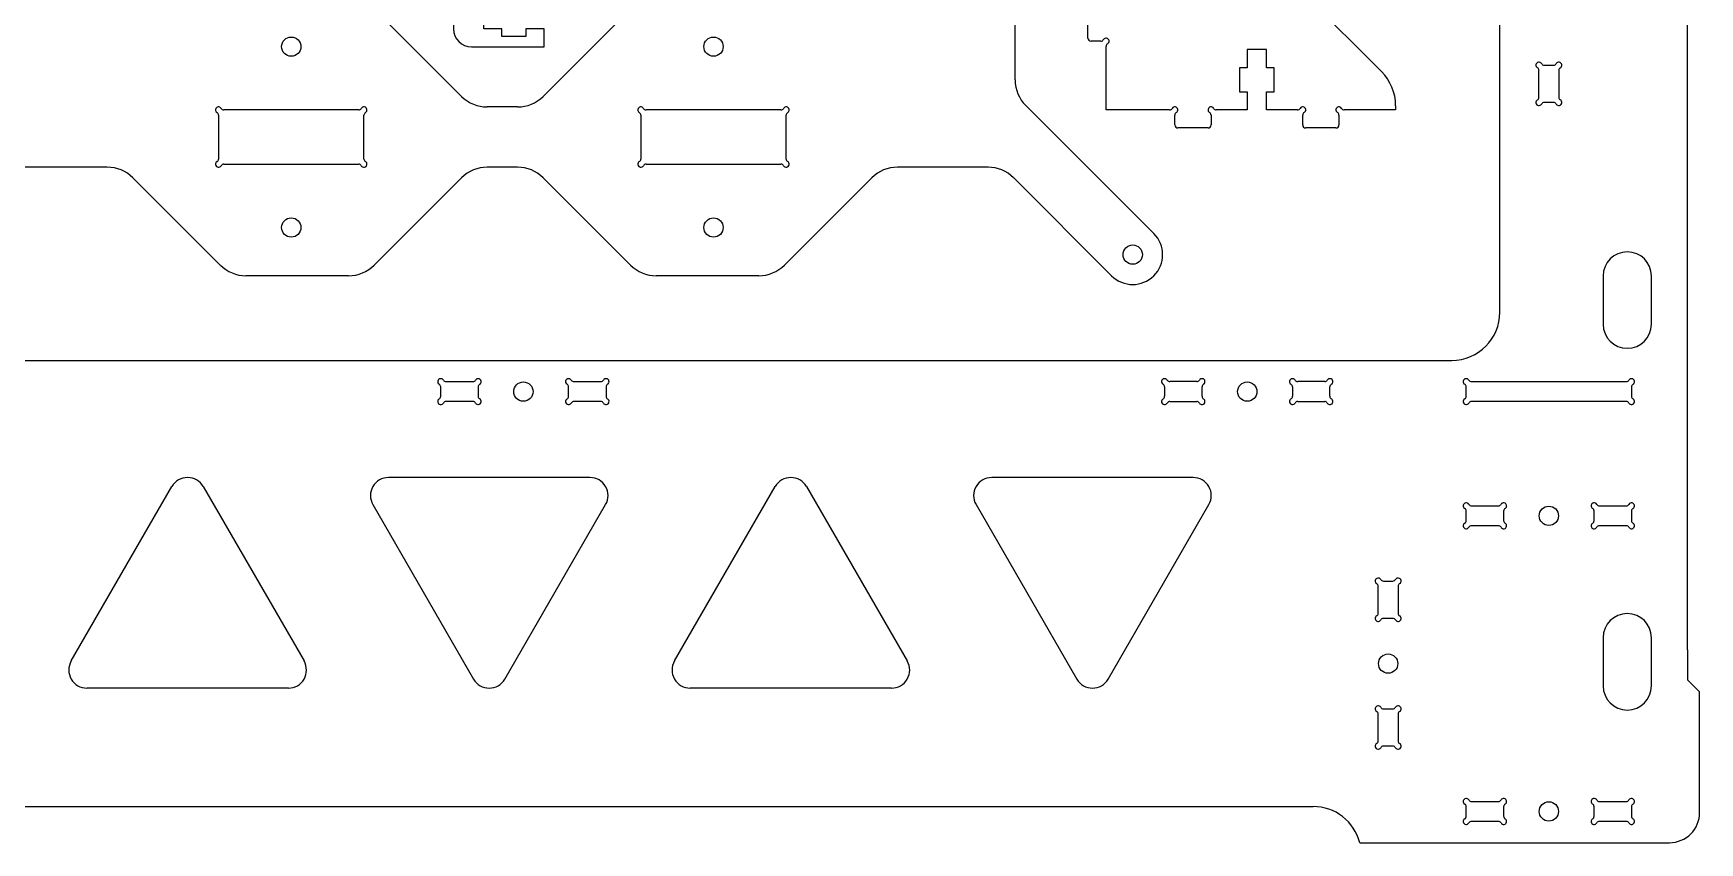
# Model space of a CAD drawing. Extents: x 0 to 1037, y 100 to 759.
# Drawn here: x 761.3 to 1037.5, y 359.3 to 493.6 of the extents above; entities that cross this region are included whole.
import ezdxf

# ---------------------------------------------------------------- set-up
doc = ezdxf.new("R2010")
doc.units = 0
doc.header["$MEASUREMENT"] = 0
doc.layers.add('WHITE', color=7, linetype='Continuous')

# ---------------------------------------------------------------- blocks, each defined once
blk = doc.blocks.new('A$C8085')
at = {"layer": 'WHITE', "linetype": 'Continuous'}
for p, q in [((15.008746, 39.200012), (3, 39.200012)), ((15.008746, 36.200012), (15.008746, 39.200012)), ((0, 36.200012), (0, 3)), ((5.008746, 33), (5.008746, 36.200012)), ((5.008746, 36.200012), (8.008746, 36.200012)), ((8.008746, 36.200012), (8.008746, 37.475006)), ((8.008746, 37.475006), (12.008774, 37.475006)), ((12.008774, 37.475006), (12.008774, 36.200012)), ((12.008774, 36.200012), (15.008746, 36.200012)), ((8.008746, 33), (5.008746, 33)), ((8.008746, 31.725006), (8.008746, 33)), ((12.008774, 31.725006), (8.008746, 31.725006)), ((15.008746, 33), (12.008774, 33)), ((12.008774, 33), (12.008774, 31.725006)), ((15.008746, 27.100006), (15.008746, 33)), ((9.909727, 27.100006), (15.008746, 27.100006)), ((15.008746, 12.100006), (9.909727, 12.100006)), ((15.008746, 6.200012), (15.008746, 12.100006)), ((5.008746, 3), (5.008746, 6.200012)), ((5.008746, 6.200012), (8.008746, 6.200012)), ((8.008746, 6.200012), (8.008746, 7.475006)), ((8.008746, 7.475006), (12.008774, 7.475006)), ((12.008774, 7.475006), (12.008774, 6.200012)), ((12.008774, 6.200012), (15.008746, 6.200012)), ((8.008746, 3), (5.008746, 3)), ((8.008746, 1.725006), (8.008746, 3)), ((15.008746, 3), (12.008774, 3)), ((12.008774, 3), (12.008774, 1.725006)), ((15.008746, 0), (15.008746, 3)), ((3, 0), (15.008746, 0)), ((12.008774, 1.725006), (8.008746, 1.725006))]:
    blk.add_line(p, q, dxfattribs=at)
for centre, radius, start, end in [((3, 36.200012), 3, 90, 180), ((9.909727, 19.600006), 7.5, 90, 270), ((3, 3), 3, 180, 270)]:
    blk.add_arc(centre, radius, start, end, dxfattribs=at)
blk = doc.blocks.new('A$C7911')
at = {"layer": 'WHITE', "linetype": 'Continuous'}
for p, q in [((3.000052, 42.466076), (3.000052, 51.000052)), ((3.000052, 51.000052), (3.686344, 51.000052)), ((9.343197, 48.656908), (48.656907, 9.343197)), ((0.5, 41.600048), (2.134029, 41.600048)), ((0, 36.100051), (0, 41.100048)), ((2.134027, 35.600054), (0.5, 35.600051)), ((3.000052, 29.600058), (3.000055, 34.73403)), ((10.000052, 30.875053), (6.000024, 30.875053)), ((6.000024, 30.875053), (6.000024, 29.600058)), ((10.000052, 29.600058), (10.000052, 30.875053)), ((6.000024, 29.600058), (3.000052, 29.600058)), ((13.000052, 29.600058), (10.000052, 29.600058)), ((13.000052, 26.400047), (13.000052, 29.600058)), ((3.000052, 21.266077), (3.000052, 26.400047)), ((3.000052, 26.400047), (6.000024, 26.400047)), ((6.000024, 26.400047), (6.000024, 25.125053)), ((6.000024, 25.125053), (10.000052, 25.125053)), ((10.000052, 25.125053), (10.000052, 26.400047)), ((10.000052, 26.400047), (13.000052, 26.400047)), ((0, 14.900051), (0, 19.900049)), ((0.5, 20.400049), (2.134029, 20.400049)), ((2.134027, 14.400054), (0.5, 14.400051)), ((3.000052, 3.000052), (3.000055, 13.534031)), ((29.600058, 13.000052), (26.400047, 13.000052)), ((26.400047, 13.000052), (26.400047, 10.000052)), ((29.600058, 10.000052), (29.600058, 13.000052)), ((26.400047, 10.000052), (25.125053, 10.000052)), ((25.125053, 10.000052), (25.125053, 6.000024)), ((30.875053, 10.000052), (29.600058, 10.000052)), ((30.875053, 6.000024), (30.875053, 10.000052)), ((25.125053, 6.000024), (26.400047, 6.000024)), ((26.400047, 6.000024), (26.400047, 3.000052)), ((29.600058, 3.000052), (29.600058, 6.000024)), ((29.600058, 6.000024), (30.875053, 6.000024)), ((13.53403, 3.000052), (3.000052, 3.000052)), ((26.400047, 3.000052), (21.266076, 3.000055)), ((34.73403, 3.000052), (29.600058, 3.000052)), ((51.000053, 3.000052), (42.466077, 3.000055)), ((51.000053, 3.686344), (51.000053, 3.000052)), ((14.400058, 0.5), (14.400058, 2.134028)), ((19.900056, 0), (14.900058, 0)), ((20.400053, 2.134027), (20.400056, 0.5)), ((35.600059, 0.5), (35.600059, 2.134028)), ((41.100056, 0), (36.100059, 0)), ((41.600053, 2.134027), (41.600056, 0.5))]:
    blk.add_line(p, q, dxfattribs=at)
for centre, radius, start, end in [((3.686344, 43.000052), 8, 45.000013, 90.000002), ((0.5, 41.100048), 0.5, 90, 180), ((2.134029, 41.100048), 0.5, 30.000198, 90), ((3.000052, 41.600051), 0.5, 210.000198, 60), ((3.500052, 42.466076), 0.5, 180, 240), ((0.5, 36.100051), 0.5, 180, 270), ((3.000052, 35.600054), 0.5, 300.000198, 150), ((2.134027, 36.100054), 0.5, 270, 330), ((3.500055, 34.73403), 0.5, 120.000198, 180), ((0.5, 19.900049), 0.5, 90, 180), ((2.134029, 19.900049), 0.5, 30.000198, 90), ((3.000052, 20.400052), 0.5, 210.000198, 60), ((3.500052, 21.266077), 0.5, 180, 240), ((0.5, 14.900051), 0.5, 180, 270), ((2.134027, 14.900054), 0.5, 270, 330), ((3.000052, 14.400054), 0.5, 300.000198, 150), ((3.500055, 13.534031), 0.5, 120.000198, 180), ((43.000053, 3.686343), 8, 0, 44.999997), ((13.53403, 3.500052), 0.5, 270, 330), ((14.400055, 3.000052), 0.5, 300.000198, 150), ((20.400053, 3.000052), 0.5, 30.000198, 240), ((21.266076, 3.500055), 0.5, 210.000198, 270), ((34.73403, 3.500052), 0.5, 270, 330), ((35.600056, 3.000052), 0.5, 300.000198, 150), ((41.600053, 3.000052), 0.5, 30.000198, 240), ((42.466077, 3.500055), 0.5, 210.000198, 270), ((14.900058, 2.134028), 0.5, 120.000198, 180), ((14.900058, 0.5), 0.5, 180, 270), ((19.900056, 0.5), 0.5, 270, 0), ((19.900053, 2.134027), 0.5, 0, 60), ((36.100059, 2.134028), 0.5, 120.000198, 180), ((36.100059, 0.5), 0.5, 180, 270), ((41.100056, 0.5), 0.5, 270, 0), ((41.100053, 2.134027), 0.5, 0, 60)]:
    blk.add_arc(centre, radius, start, end, dxfattribs=at)

msp = doc.modelspace()

# ---------------------------------------------------------------- linework, layer by layer
at = {"linetype": 'ByBlock'}
for p, q in [((924.01, 485.87), (924.01, 546.44)), ((1004.35, 447.35), (1004.37, 452.34)), ((986.39, 439.35), (996.39, 439.35)), ((1035.49, 391.35), (1035.49, 391.31)), ((1035.49, 391.31), (1035.49, 386.35)), ((963.4, 365.35), (973.4, 365.35))]:
    msp.add_line(p, q, dxfattribs=at)
at = {"layer": 'WHITE', "linetype": 'Continuous'}
for p, q in [((1035.49, 391.35), (1035.49, 727.35)), ((1004.37, 452.35), (1004.37, 543.12)), ((832.25, 483.14), (815.77, 499.63)), ((862.25, 499.63), (845.77, 483.14)), ((1010.84, 482.99), (1010.84, 487.46)), ((1011.71, 488.32), (1013.28, 488.32)), ((1014.14, 487.46), (1014.14, 482.99)), ((815.19, 480.89), (792.83, 480.89)), ((841.52, 481.39), (836.5, 481.39)), ((885.19, 480.89), (862.83, 480.89)), ((925.77, 481.63), (947.01, 460.39)), ((1013.28, 482.12), (1011.71, 482.12)), ((791.96, 480.02), (791.96, 472.75)), ((816.06, 472.75), (816.06, 480.02)), ((861.96, 480.02), (861.96, 472.75)), ((886.06, 472.75), (886.06, 480.02)), ((773.52, 471.39), (758.5, 471.39)), ((792.25, 455.14), (777.77, 469.63)), ((792.83, 471.89), (815.19, 471.89)), ((832.25, 469.63), (817.77, 455.14)), ((841.52, 471.39), (836.5, 471.39)), ((860.25, 455.14), (845.77, 469.63)), ((862.83, 471.89), (885.19, 471.89)), ((900.25, 469.63), (885.77, 455.14)), ((919.52, 471.39), (904.5, 471.39)), ((940.01, 453.39), (923.77, 469.63)), ((813.52, 453.39), (796.5, 453.39)), ((881.52, 453.39), (864.5, 453.39)), ((1021.49, 453.35), (1021.49, 445.35)), ((1029.49, 445.35), (1029.49, 453.35)), ((715.49, 439.35), (986.39, 439.35)), ((828.79, 433.39), (828.79, 434.96)), ((829.66, 435.82), (834.13, 435.82)), ((834.99, 434.96), (834.99, 433.39)), ((849.99, 433.39), (849.99, 434.96)), ((850.86, 435.82), (855.33, 435.82)), ((856.19, 434.96), (856.19, 433.39)), ((948.79, 434.96), (948.79, 433.39)), ((954.13, 435.82), (949.66, 435.82)), ((954.99, 433.39), (954.99, 434.96)), ((969.99, 434.96), (969.99, 433.39)), ((975.33, 435.82), (970.86, 435.82)), ((976.19, 433.39), (976.19, 434.96)), ((998.79, 433.39), (998.79, 434.96)), ((999.66, 435.82), (1025.33, 435.82)), ((1026.19, 434.96), (1026.19, 433.39)), ((834.13, 432.52), (829.66, 432.52)), ((855.33, 432.52), (850.86, 432.52)), ((949.66, 432.52), (954.13, 432.52)), ((970.86, 432.52), (975.33, 432.52)), ((1025.33, 432.52), (999.66, 432.52)), ((853.53, 419.92), (820.13, 419.92)), ((953.53, 419.92), (920.13, 419.92)), ((767.53, 389.49), (784.23, 418.42)), ((789.43, 418.42), (806.13, 389.49)), ((867.53, 389.49), (884.23, 418.42)), ((889.43, 418.42), (906.13, 389.49)), ((817.53, 415.42), (834.23, 386.49)), ((839.43, 386.49), (856.13, 415.42)), ((917.53, 415.42), (934.23, 386.49)), ((939.43, 386.49), (956.13, 415.42)), ((999.66, 415.22), (1004.13, 415.22)), ((1020.86, 415.22), (1025.33, 415.22)), ((998.79, 412.78), (998.79, 414.35)), ((1004.13, 411.92), (999.66, 411.92)), ((1004.99, 414.35), (1004.99, 412.78)), ((1019.99, 412.78), (1019.99, 414.35)), ((1025.33, 411.92), (1020.86, 411.92)), ((1026.19, 414.35), (1026.19, 412.78)), ((984.2, 397.41), (984.2, 401.88)), ((985.06, 402.75), (986.63, 402.75)), ((987.5, 401.88), (987.5, 397.41)), ((986.63, 396.55), (985.06, 396.55)), ((1021.49, 393.35), (1021.49, 385.35)), ((1029.49, 385.35), (1029.49, 393.35)), ((803.53, 384.99), (770.13, 384.99)), ((903.53, 384.99), (870.13, 384.99)), ((1037.49, 384.35), (1035.49, 386.35)), ((1037.49, 364.35), (1037.49, 384.35)), ((985.06, 381.55), (986.63, 381.55)), ((984.2, 376.21), (984.2, 380.68)), ((987.5, 380.68), (987.5, 376.21)), ((986.63, 375.35), (985.06, 375.35)), ((680.24, 365.35), (963.4, 365.35)), ((998.79, 363.74), (998.79, 365.31)), ((999.66, 366.18), (1004.13, 366.18)), ((1004.99, 365.31), (1004.99, 363.74)), ((1019.99, 363.74), (1019.99, 365.31)), ((1020.86, 366.18), (1025.33, 366.18)), ((1026.19, 365.31), (1026.19, 363.74)), ((1004.13, 362.88), (999.66, 362.88)), ((1025.33, 362.88), (1020.86, 362.88)), ((981.14, 359.35), (1032.49, 359.35))]:
    msp.add_line(p, q, dxfattribs=at)
for centre in [(804.01, 491.39), (874.01, 491.39), (804.01, 461.39), (874.01, 461.39), (943.51, 456.89), (842.49, 434.17), (962.49, 434.17), (1012.49, 413.57), (985.85, 389.05), (1012.49, 364.53)]:
    msp.add_circle(centre, 1.6, dxfattribs=at)
for centre, radius, start, end in [((1010.84, 488.32), 0.5, 30.0002, 240), ((1010.34, 487.46), 0.5, 0, 60), ((1011.71, 488.82), 0.5, 210.0002, 270), ((1013.28, 488.82), 0.5, 270, 330), ((1014.14, 488.32), 0.5, 300.0002, 150), ((1014.64, 487.46), 0.5, 120.0002, 180), ((930.01, 485.87), 6, 180, 225), ((791.96, 480.89), 0.5, 30, 239.9998), ((792.83, 481.39), 0.5, 210, 270), ((815.19, 481.39), 0.5, 270, 330), ((816.06, 480.89), 0.5, 300.0002, 150), ((836.5, 487.39), 6, 225, 270), ((841.52, 487.39), 6, 270, 315), ((861.96, 480.89), 0.5, 30, 239.9998), ((862.83, 481.39), 0.5, 210, 270), ((885.19, 481.39), 0.5, 270, 330), ((886.06, 480.89), 0.5, 300.0002, 150), ((1010.84, 482.12), 0.5, 120.0002, 330), ((1010.34, 482.99), 0.5, 300.0002, 0), ((1011.71, 481.62), 0.5, 90, 150), ((1013.28, 481.62), 0.5, 30.0002, 90), ((1014.14, 482.12), 0.5, 210.0002, 60), ((1014.64, 482.99), 0.5, 180, 240), ((791.46, 480.02), 0.5, 0, 59.9998), ((816.56, 480.02), 0.5, 120.0002, 180), ((861.46, 480.02), 0.5, 0, 59.9998), ((886.56, 480.02), 0.5, 120.0002, 180), ((791.46, 472.75), 0.5, 300, 0), ((816.56, 472.75), 0.5, 180, 240), ((861.46, 472.75), 0.5, 300, 0), ((886.56, 472.75), 0.5, 180, 240), ((773.52, 465.39), 6, 45, 90), ((791.96, 471.89), 0.5, 120, 329.9998), ((792.83, 471.39), 0.5, 90, 149.9998), ((815.19, 471.39), 0.5, 30.0002, 90), ((816.06, 471.89), 0.5, 210.0002, 60), ((836.5, 465.39), 6, 90, 135), ((841.52, 465.39), 6, 45, 90), ((861.96, 471.89), 0.5, 120, 329.9998), ((862.83, 471.39), 0.5, 90, 149.9998), ((885.19, 471.39), 0.5, 30.0002, 90), ((886.06, 471.89), 0.5, 210.0002, 60), ((904.5, 465.39), 6, 90, 135), ((919.52, 465.39), 6, 45, 90), ((943.51, 456.89), 4.95, 225.0001, 44.9999), ((1025.49, 453.35), 4, 0, 180), ((796.5, 459.39), 6, 225, 270), ((813.52, 459.39), 6, 270, 315), ((864.5, 459.39), 6, 225, 270), ((881.52, 459.39), 6, 270, 315), ((996.37, 447.35), 8, 270.1375, 0.0002), ((1025.49, 445.35), 4, 180, 0), ((828.79, 435.82), 0.5, 30.0002, 240), ((828.29, 434.96), 0.5, 0, 60), ((829.66, 436.32), 0.5, 210.0002, 270), ((834.13, 436.32), 0.5, 270, 330), ((834.99, 435.82), 0.5, 300.0002, 150), ((835.49, 434.96), 0.5, 120.0002, 180), ((849.99, 435.82), 0.5, 30.0002, 240), ((849.49, 434.96), 0.5, 0, 60), ((850.86, 436.32), 0.5, 210.0002, 270), ((855.33, 436.32), 0.5, 270, 330), ((856.19, 435.82), 0.5, 300.0002, 150), ((856.69, 434.96), 0.5, 120.0002, 180), ((948.79, 435.82), 0.5, 30, 239.9998), ((948.29, 434.96), 0.5, 0, 59.9998), ((949.66, 436.32), 0.5, 210, 270), ((954.13, 436.32), 0.5, 270, 329.9998), ((954.99, 435.82), 0.5, 300, 149.9998), ((955.49, 434.96), 0.5, 120, 180), ((969.99, 435.82), 0.5, 30, 239.9998), ((969.49, 434.96), 0.5, 0, 59.9998), ((970.86, 436.32), 0.5, 210, 270), ((975.33, 436.32), 0.5, 270, 329.9998), ((976.19, 435.82), 0.5, 300, 149.9998), ((976.69, 434.96), 0.5, 120, 180), ((998.79, 435.82), 0.5, 30.0002, 240), ((998.29, 434.96), 0.5, 0, 60), ((999.66, 436.32), 0.5, 210.0002, 270), ((1025.33, 436.32), 0.5, 270, 330), ((1026.19, 435.82), 0.5, 300.0002, 150), ((1026.69, 434.96), 0.5, 120.0002, 180), ((828.79, 432.52), 0.5, 120.0002, 330), ((828.29, 433.39), 0.5, 300.0002, 0), ((829.66, 432.02), 0.5, 90, 150), ((834.13, 432.02), 0.5, 30.0002, 90), ((834.99, 432.52), 0.5, 210.0002, 60), ((835.49, 433.39), 0.5, 180, 240), ((849.99, 432.52), 0.5, 120.0002, 330), ((849.49, 433.39), 0.5, 300.0002, 0), ((850.86, 432.02), 0.5, 90, 150), ((855.33, 432.02), 0.5, 30.0002, 90), ((856.19, 432.52), 0.5, 210.0002, 60), ((856.69, 433.39), 0.5, 180, 240), ((948.79, 432.52), 0.5, 120, 329.9998), ((948.29, 433.39), 0.5, 300, 0), ((949.66, 432.02), 0.5, 90, 149.9998), ((954.13, 432.02), 0.5, 30, 90), ((954.99, 432.52), 0.5, 210, 59.9998), ((955.49, 433.39), 0.5, 180, 239.9998), ((969.99, 432.52), 0.5, 120, 329.9998), ((969.49, 433.39), 0.5, 300, 0), ((970.86, 432.02), 0.5, 90, 149.9998), ((975.33, 432.02), 0.5, 30, 90), ((976.19, 432.52), 0.5, 210, 59.9998), ((976.69, 433.39), 0.5, 180, 239.9998), ((998.79, 432.52), 0.5, 120.0002, 330), ((998.29, 433.39), 0.5, 300.0002, 0), ((999.66, 432.02), 0.5, 90, 150), ((1025.33, 432.02), 0.5, 30.0002, 90), ((1026.19, 432.52), 0.5, 210.0002, 60), ((1026.69, 433.39), 0.5, 180, 240), ((786.83, 416.92), 3, 30, 150), ((820.13, 416.92), 3, 90, 210), ((853.53, 416.92), 3, 330, 90), ((886.83, 416.92), 3, 30, 150), ((920.13, 416.92), 3, 90, 210), ((953.53, 416.92), 3, 330, 90), ((998.79, 415.22), 0.5, 30.0002, 240), ((998.29, 414.35), 0.5, 0, 60), ((999.66, 415.72), 0.5, 210.0002, 270), ((1004.13, 415.72), 0.5, 270, 330), ((1004.99, 415.22), 0.5, 300.0002, 150), ((1005.49, 414.35), 0.5, 120.0002, 180), ((1019.99, 415.22), 0.5, 30.0002, 240), ((1019.49, 414.35), 0.5, 0, 60), ((1020.86, 415.72), 0.5, 210.0002, 270), ((1025.33, 415.72), 0.5, 270, 330), ((1026.19, 415.22), 0.5, 300.0002, 150), ((1026.69, 414.35), 0.5, 120.0002, 180), ((998.79, 411.92), 0.5, 120.0002, 330), ((998.29, 412.78), 0.5, 300.0002, 0), ((999.66, 411.42), 0.5, 90, 150), ((1004.13, 411.42), 0.5, 30.0002, 90), ((1004.99, 411.92), 0.5, 210.0002, 60), ((1005.49, 412.78), 0.5, 180, 240), ((1019.99, 411.92), 0.5, 120.0002, 330), ((1019.49, 412.78), 0.5, 300.0002, 0), ((1020.86, 411.42), 0.5, 90, 150), ((1025.33, 411.42), 0.5, 30.0002, 90), ((1026.19, 411.92), 0.5, 210.0002, 60), ((1026.69, 412.78), 0.5, 180, 240), ((984.2, 402.75), 0.5, 30.0002, 240), ((983.7, 401.88), 0.5, 0, 60), ((985.06, 403.25), 0.5, 210.0002, 270), ((986.63, 403.25), 0.5, 270, 330), ((987.5, 402.75), 0.5, 300.0002, 150), ((988, 401.88), 0.5, 120.0002, 180), ((984.2, 396.55), 0.5, 120.0002, 330), ((983.7, 397.41), 0.5, 300.0002, 0), ((985.06, 396.05), 0.5, 90, 150), ((986.63, 396.05), 0.5, 30.0002, 90), ((987.5, 396.55), 0.5, 210.0002, 60), ((988, 397.41), 0.5, 180, 240), ((1025.49, 393.35), 4, 0, 180), ((770.13, 387.99), 3, 150, 270), ((803.53, 387.99), 3, 270, 30), ((870.13, 387.99), 3, 150, 270), ((903.53, 387.99), 3, 270, 30), ((836.83, 387.99), 3, 210, 330), ((936.83, 387.99), 3, 210, 330), ((1025.49, 385.35), 4, 180, 0), ((984.2, 381.55), 0.5, 30.0002, 240), ((985.06, 382.05), 0.5, 210.0002, 270), ((986.63, 382.05), 0.5, 270, 330), ((987.5, 381.55), 0.5, 300.0002, 150), ((983.7, 380.68), 0.5, 0, 60), ((988, 380.68), 0.5, 120.0002, 180), ((984.2, 375.35), 0.5, 120.0002, 330), ((983.7, 376.21), 0.5, 300.0002, 0), ((987.5, 375.35), 0.5, 210.0002, 60), ((988, 376.21), 0.5, 180, 240), ((985.06, 374.85), 0.5, 90, 150), ((986.63, 374.85), 0.5, 30.0002, 90), ((973.4, 357.35), 8, 14.4776, 90), ((998.79, 366.18), 0.5, 30.0002, 240), ((998.29, 365.31), 0.5, 0, 60), ((999.66, 366.68), 0.5, 210.0002, 270), ((1004.13, 366.68), 0.5, 270, 330), ((1004.99, 366.18), 0.5, 300.0002, 150), ((1005.49, 365.31), 0.5, 120.0002, 180), ((1019.99, 366.18), 0.5, 30.0002, 240), ((1019.49, 365.31), 0.5, 0, 60), ((1020.86, 366.68), 0.5, 210.0002, 270), ((1025.33, 366.68), 0.5, 270, 330), ((1026.19, 366.18), 0.5, 300.0002, 150), ((1026.69, 365.31), 0.5, 120.0002, 180), ((998.79, 362.88), 0.5, 120.0002, 330), ((998.29, 363.74), 0.5, 300.0002, 0), ((999.66, 362.38), 0.5, 90, 150), ((1004.13, 362.38), 0.5, 30.0002, 90), ((1004.99, 362.88), 0.5, 210.0002, 60), ((1005.49, 363.74), 0.5, 180, 240), ((1019.99, 362.88), 0.5, 120.0002, 330), ((1019.49, 363.74), 0.5, 300.0002, 0), ((1020.86, 362.38), 0.5, 90, 150), ((1025.33, 362.38), 0.5, 30.0002, 90), ((1026.19, 362.88), 0.5, 210.0002, 60), ((1026.69, 363.74), 0.5, 180, 240), ((1032.49, 364.35), 5, 270, 0)]:
    msp.add_arc(centre, radius, start, end, dxfattribs=at)

# ---------------------------------------------------------------- block references
at = {"linetype": 'ByBlock'}
for name, p in [('A$C8085', (830.91, 491.34)), ('A$C7911', (936.09, 477.9))]:
    msp.add_blockref(name, p, dxfattribs=at)

doc.saveas('drawing.dxf')
